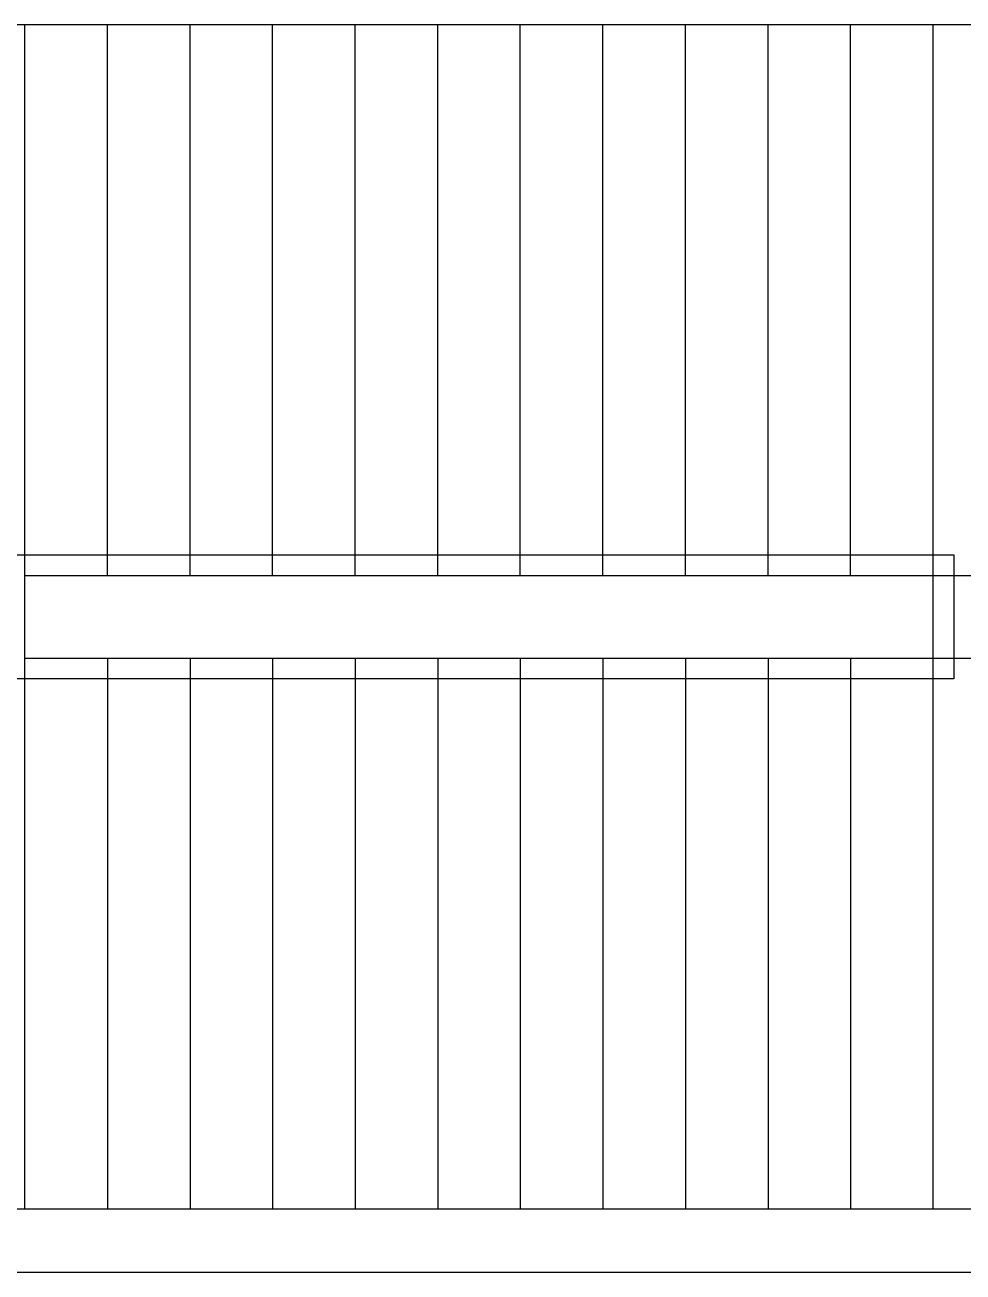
# Model space of a CAD drawing. Extents: x 7897917 to 8423973, y -6487334 to -6173396.
# Drawn here: x 8300016 to 8303425, y -6447000 to -6442470 of the extents above; entities that cross this region are included whole.
import ezdxf

# ---------------------------------------------------------------- set-up
doc = ezdxf.new("R2010")
doc.units = 0
doc.header["$LTSCALE"] = 600
doc.header["$MEASUREMENT"] = 0
doc.linetypes.add('DASHED', pattern=[0.75, 0.5, -0.25])
doc.layers.add('Stairscase', color=7, linetype='CONTINUOUS')
doc.layers.add('Walls', color=7, linetype='CONTINUOUS')

msp = doc.modelspace()

# ---------------------------------------------------------------- linework, layer by layer
at = {"layer": 'Stairscase', "color": 8, "linetype": 'DASHED', "ltscale": 10}
for p, q in [((8300016.212, -6444469.982, 8.025), (8300016.212, -6442469.982, 8.025)), ((8300316.212, -6444469.982, 8.025), (8300316.212, -6442469.982, 8.025)), ((8300616.212, -6444469.982, 8.025), (8300616.212, -6442469.982, 8.025)), ((8300916.212, -6444469.982, 8.025), (8300916.212, -6442469.982, 8.025)), ((8301216.212, -6444469.982, 8.025), (8301216.212, -6442469.872, 8.025)), ((8301516.212, -6444469.982, 8.025), (8301516.212, -6442469.872, 8.025)), ((8301816.212, -6444469.982, 8.025), (8301816.212, -6442469.872, 8.025)), ((8302116.212, -6444469.982, 8.025), (8302116.212, -6442469.982, 8.025)), ((8302416.212, -6444469.982, 8.025), (8302416.212, -6442469.982, 8.025)), ((8302716.212, -6444469.982, 8.025), (8302716.212, -6442469.982, 8.025)), ((8303016.212, -6444469.982, 8.025), (8303016.212, -6442469.982, 8.025)), ((8303316.212, -6444469.982, 8.025), (8303316.212, -6442469.982, 8.025)), ((8303316.211, -6444469.982, 8.025), (8305316.211, -6444469.982, 8.025)), ((8303316.211, -6444769.982, 8.025), (8305316.211, -6444769.982, 8.025))]:
    msp.add_line(p, q, dxfattribs=at)
at = {"layer": 'Stairscase', "color": 7}
for p, q in [((8299941.212, -6444394.982, 8.025), (8303391.212, -6444394.982, 8.025)), ((8303391.212, -6444394.982, 8.025), (8303391.212, -6444844.982, 8.025)), ((8300016.212, -6444469.982, 8.025), (8303316.212, -6444469.982, 8.025)), ((8300016.212, -6444769.982, 8.025), (8300016.212, -6444469.982, 8.025)), ((8303316.212, -6444769.982, 8.025), (8303316.212, -6444469.982, 8.025)), ((8300016.212, -6444769.982, 8.025), (8303316.212, -6444769.982, 8.025)), ((8300016.212, -6446769.982, 8.025), (8300016.212, -6444769.982, 8.025)), ((8300316.212, -6444769.982, 8.025), (8300316.212, -6446769.982, 8.025)), ((8300616.212, -6444769.982, 8.025), (8300616.212, -6446769.982, 8.025)), ((8300916.212, -6444769.982, 8.025), (8300916.212, -6446769.982, 8.025)), ((8301216.212, -6444769.982, 8.025), (8301216.212, -6446769.982, 8.025)), ((8301516.212, -6444769.982, 8.025), (8301516.212, -6446769.982, 8.025)), ((8301816.212, -6444769.982, 8.025), (8301816.212, -6446769.982, 8.025)), ((8302116.212, -6444769.982, 8.025), (8302116.212, -6446769.982, 8.025)), ((8302416.212, -6444769.982, 8.025), (8302416.212, -6446769.982, 8.025)), ((8302716.212, -6444769.982, 8.025), (8302716.212, -6446769.982, 8.025)), ((8303016.212, -6444769.982, 8.025), (8303016.212, -6446769.982, 8.025)), ((8303316.212, -6446769.982, 8.025), (8303316.212, -6444769.982, 8.025)), ((8303391.212, -6444844.982, 8.025), (8299941.212, -6444844.982, 8.025))]:
    msp.add_line(p, q, dxfattribs=at)
at = {"layer": 'Walls'}
for p, q in [((8305316.39, -6442470.045, 8.025), (8298552.303, -6442470.045, 8.025)), ((8298552.264, -6446770.122, 8.025), (8305316.388, -6446770.124, 8.025)), ((8298552.264, -6447000.122, 8.025), (8305316.388, -6447000.124, 8.025))]:
    msp.add_line(p, q, dxfattribs=at)

doc.saveas('drawing.dxf')
